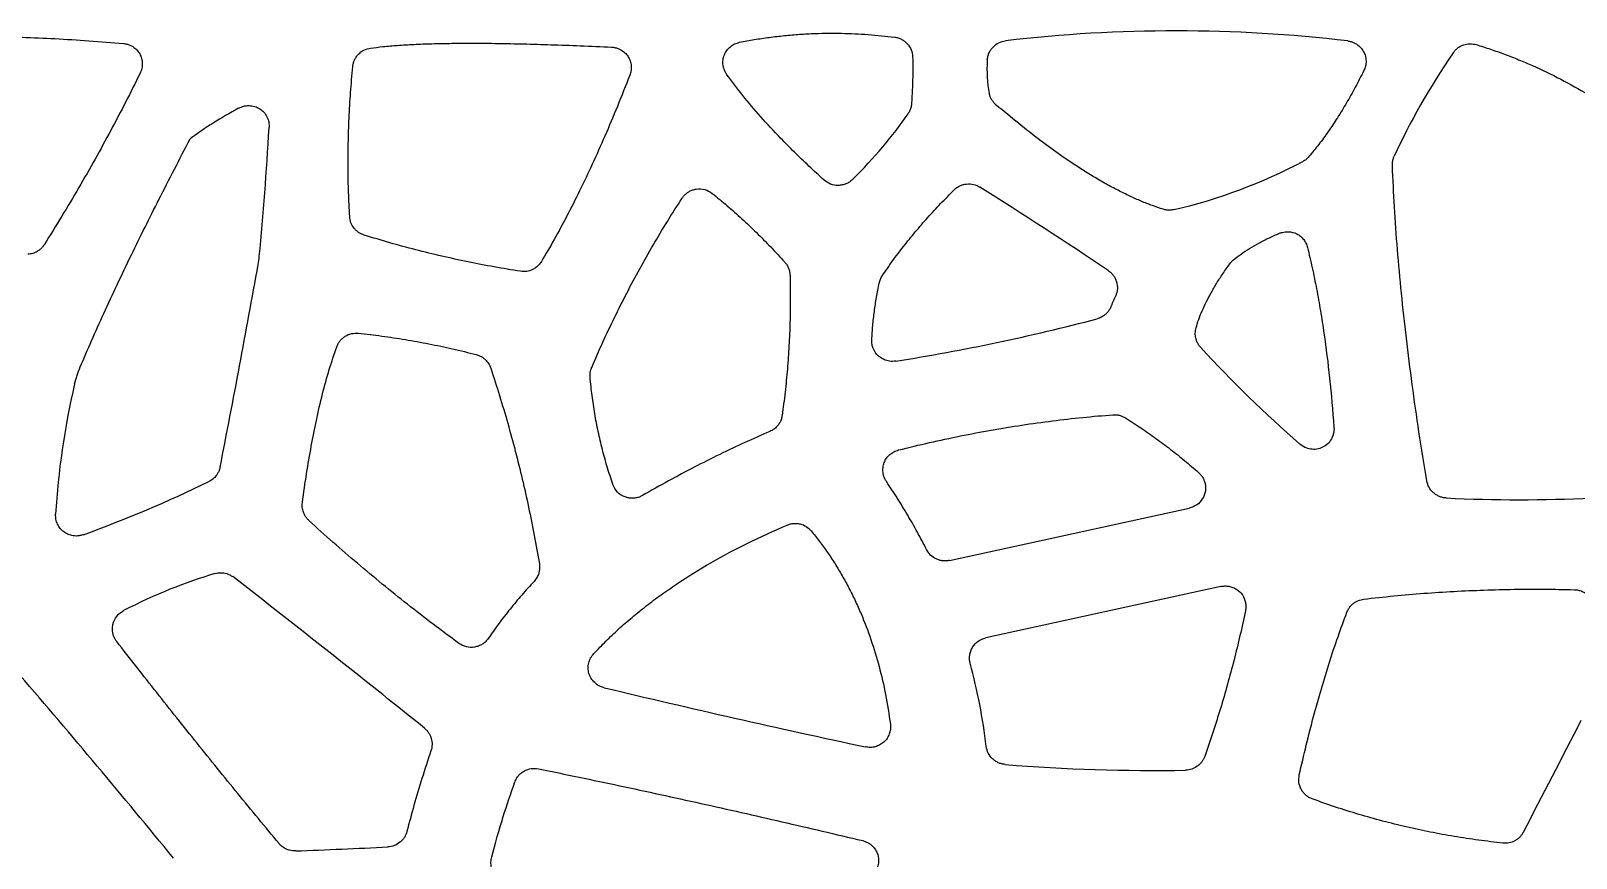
# Model space of a CAD drawing. Header units: millimetres. Extents: x -4 to 83, y 1 to 134.
# Drawn here: x 25.56 to 47.83, y 117.38 to 129.3 of the extents above; entities that cross this region are included whole.
import ezdxf

# ---------------------------------------------------------------- set-up
doc = ezdxf.new("R2010")
doc.units = ezdxf.units.MM

msp = doc.modelspace()

# ---------------------------------------------------------------- linework, layer by layer
at = {"color": 7, "linetype": 'Continuous', "lineweight": 25}
for p, q in [((38.799, 121.669), (42.254, 122.424)), ((42.709, 121.295), (39.322, 120.555))]:
    msp.add_line(p, q, dxfattribs=at)
for centre, radius, start, end in [((42.062, 108.034), 21.266, 83.3139, 96.6278), ((40.257, 134.32), 7.801, 283.1814, 297.7663), ((-4.651, 57.489), 82.249, 56.21355, 57.751), ((-149.493, 157.917), 181.177, 348.8933, 349.83204), ((32.048, 129.358), 9.934, 336.0073, 337.0441), ((33.33, 154.091), 29.921, 279.0279, 284.7101), ((56.034, 137.276), 18.508, 222.6461, 228.8153), ((19.779, 140.022), 19.134, 289.9868, 295.8713), ((46.997, 144.039), 21.495, 267.2249, 272.8224), ((-81.449, -20.462), 179.493, 51.11344, 52.23738), ((-89.806, 21.137), 151.826, 39.3387, 40.63823), ((30.8, 117.961), 8.592, 6.8835, 15.0155), ((74.443, 290.229), 175.168, 256.59178, 257.85481), ((41.726, 144.689), 26.046, 265.322, 271.0496), ((22.442, 291.935), 174.59, 272.27709, 272.71363)]:
    msp.add_arc(centre, radius, start, end, dxfattribs=at)
for points, knots in [([(23.687, 129.207), (23.826, 129.212), (24.109, 129.222), (24.54, 129.227), (24.985, 129.223), (25.443, 129.21), (25.915, 129.189), (26.401, 129.159), (26.729, 129.132), (26.896, 129.118)], [0, 0, 0, 0, 0.130029, 0.264245, 0.402706, 0.545466, 0.692573, 0.84407, 1, 1, 1, 1]), ([(35.775, 129.135), (35.846, 129.148), (35.988, 129.176), (36.203, 129.208), (36.421, 129.233), (36.641, 129.252), (36.916, 129.266), (37.245, 129.269), (37.628, 129.252), (37.882, 129.224), (38.009, 129.21)], [0, 0, 0, 0, 0.096405, 0.193332, 0.290888, 0.38918, 0.488313, 0.658551, 0.828946, 1, 1, 1, 1]), ([(38.009, 129.21), (38.026, 129.207), (38.061, 129.201), (38.109, 129.18), (38.154, 129.151), (38.205, 129.103), (38.255, 129.029), (38.264, 128.96), (38.269, 128.926)], [0, 0, 0, 0, 0.12746, 0.251599, 0.376587, 0.506513, 0.753489, 1, 1, 1, 1]), ([(39.345, 128.882), (39.347, 128.9), (39.351, 128.934), (39.368, 128.983), (39.394, 129.028), (39.437, 129.081), (39.507, 129.136), (39.574, 129.15), (39.608, 129.158)], [0, 0, 0, 0, 0.126717, 0.250248, 0.374568, 0.503582, 0.752069, 1, 1, 1, 1]), ([(44.538, 129.155), (44.554, 129.152), (44.586, 129.147), (44.63, 129.131), (44.679, 129.103), (44.727, 129.061), (44.769, 129.003), (44.796, 128.936), (44.805, 128.866), (44.798, 128.793), (44.78, 128.749), (44.77, 128.727)], [0, 0, 0, 0, 0.084642, 0.167067, 0.249427, 0.375587, 0.502943, 0.623501, 0.749866, 0.873389, 1, 1, 1, 1]), ([(26.896, 129.118), (26.912, 129.116), (26.944, 129.112), (26.99, 129.096), (27.039, 129.07), (27.09, 129.028), (27.133, 128.97), (27.161, 128.902), (27.171, 128.83), (27.166, 128.756), (27.146, 128.711), (27.137, 128.689)], [0, 0, 0, 0, 0.084509, 0.166752, 0.248947, 0.374576, 0.50141, 0.621756, 0.748244, 0.874092, 1, 1, 1, 1]), ([(30.201, 128.785), (30.203, 128.801), (30.208, 128.834), (30.225, 128.881), (30.25, 128.925), (30.292, 128.976), (30.359, 129.029), (30.423, 129.044), (30.455, 129.052)], [0, 0, 0, 0, 0.127075, 0.251239, 0.376205, 0.50562, 0.753013, 1, 1, 1, 1]), ([(30.455, 129.052), (30.515, 129.059), (30.645, 129.076), (30.853, 129.093), (31.089, 129.107), (31.351, 129.116), (31.64, 129.122), (31.956, 129.123), (32.299, 129.12), (32.669, 129.113), (33.065, 129.101), (33.489, 129.086), (33.78, 129.073), (33.93, 129.066)], [0, 0, 0, 0, 0.052556, 0.112675, 0.180417, 0.255822, 0.33892, 0.429733, 0.528277, 0.634567, 0.748612, 0.87042, 1, 1, 1, 1]), ([(33.93, 129.066), (33.946, 129.065), (33.978, 129.062), (34.023, 129.048), (34.073, 129.025), (34.124, 128.987), (34.17, 128.932), (34.201, 128.868), (34.216, 128.8), (34.216, 128.728), (34.201, 128.683), (34.194, 128.66)], [0, 0, 0, 0, 0.084668, 0.167274, 0.249938, 0.375972, 0.503103, 0.62413, 0.750846, 0.873765, 1, 1, 1, 1]), ([(35.593, 128.669), (35.583, 128.683), (35.565, 128.711), (35.547, 128.758), (35.535, 128.814), (35.535, 128.882), (35.553, 128.954), (35.589, 129.02), (35.64, 129.073), (35.703, 129.115), (35.751, 129.128), (35.775, 129.135)], [0, 0, 0, 0, 0.085067, 0.167692, 0.250251, 0.376516, 0.503878, 0.623577, 0.749371, 0.873216, 1, 1, 1, 1]), ([(38.269, 128.926), (38.27, 128.875), (38.273, 128.766), (38.269, 128.608), (38.263, 128.436), (38.258, 128.323), (38.255, 128.259)], [0, 0, 0, 0, 0.227843, 0.490995, 0.711423, 1, 1, 1, 1]), ([(46.059, 128.985), (46.068, 128.998), (46.087, 129.023), (46.122, 129.054), (46.162, 129.08), (46.22, 129.105), (46.299, 129.122), (46.36, 129.108), (46.391, 129.102)], [0, 0, 0, 0, 0.126474, 0.250257, 0.374616, 0.502777, 0.751064, 1, 1, 1, 1]), ([(46.391, 129.102), (46.459, 129.08), (46.596, 129.037), (46.799, 128.965), (47.002, 128.886), (47.274, 128.77), (47.611, 128.609), (47.872, 128.459), (48.003, 128.384)], [0, 0, 0, 0, 0.121329, 0.24335, 0.366181, 0.489937, 0.744377, 1, 1, 1, 1]), ([(30.157, 126.624), (30.151, 126.739), (30.139, 126.972), (30.133, 127.324), (30.135, 127.682), (30.147, 128.045), (30.168, 128.413), (30.19, 128.66), (30.201, 128.785)], [0, 0, 0, 0, 0.160357, 0.323085, 0.488304, 0.656125, 0.826656, 1, 1, 1, 1]), ([(44.77, 128.727), (44.73, 128.647), (44.65, 128.49), (44.523, 128.264), (44.393, 128.051), (44.26, 127.85), (44.124, 127.663), (44.027, 127.545), (43.98, 127.488)], [0, 0, 0, 0, 0.182539, 0.358399, 0.527807, 0.691016, 0.848308, 1, 1, 1, 1]), ([(27.137, 128.689), (27.068, 128.551), (26.931, 128.275), (26.714, 127.863), (26.489, 127.451), (26.254, 127.04), (26.009, 126.628), (25.84, 126.356), (25.754, 126.219)], [0, 0, 0, 0, 0.162771, 0.327028, 0.492827, 0.66022, 0.829261, 1, 1, 1, 1]), ([(34.194, 128.66), (34.135, 128.51), (34.018, 128.217), (33.838, 127.79), (33.657, 127.384), (33.475, 127), (33.292, 126.639), (33.109, 126.298), (32.982, 126.082), (32.919, 125.976)], [0, 0, 0, 0, 0.162608, 0.318513, 0.467777, 0.61047, 0.746674, 0.876482, 1, 1, 1, 1]), ([(36.993, 127.15), (36.92, 127.217), (36.775, 127.349), (36.566, 127.551), (36.333, 127.786), (36.083, 128.056), (35.823, 128.36), (35.668, 128.568), (35.593, 128.669)], [0, 0, 0, 0, 0.144418, 0.284435, 0.420121, 0.624341, 0.817483, 1, 1, 1, 1]), ([(38.255, 128.259), (38.253, 128.241), (38.249, 128.205), (38.232, 128.152), (38.213, 128.121), (38.203, 128.105)], [0, 0, 0, 0, 0.335054, 0.664493, 1, 1, 1, 1]), ([(39.473, 128.231), (39.461, 128.242), (39.436, 128.265), (39.408, 128.306), (39.385, 128.351), (39.377, 128.383), (39.373, 128.399)], [0, 0, 0, 0, 0.249111, 0.499935, 0.749452, 1, 1, 1, 1]), ([(28.556, 128.186), (28.572, 128.194), (28.604, 128.209), (28.656, 128.222), (28.718, 128.225), (28.789, 128.214), (28.862, 128.181), (28.923, 128.129), (28.967, 128.063), (28.995, 127.987), (28.996, 127.934), (28.996, 127.907)], [0, 0, 0, 0, 0.085481, 0.168429, 0.251537, 0.377021, 0.502566, 0.623398, 0.750694, 0.873168, 1, 1, 1, 1]), ([(41.878, 126.73), (41.827, 126.747), (41.72, 126.782), (41.56, 126.846), (41.396, 126.919), (41.226, 127.003), (41.052, 127.096), (40.874, 127.199), (40.556, 127.396), (40.08, 127.731), (39.687, 128.055), (39.473, 128.231)], [0, 0, 0, 0, 0.057533, 0.117816, 0.180968, 0.247093, 0.316279, 0.388606, 0.464142, 0.708611, 1, 1, 1, 1]), ([(26.274, 124.457), (26.328, 124.583), (26.439, 124.842), (26.617, 125.237), (26.809, 125.65), (27.071, 126.197), (27.419, 126.899), (27.707, 127.453), (27.858, 127.745)], [0, 0, 0, 0, 0.11275, 0.231475, 0.356195, 0.486928, 0.730296, 1, 1, 1, 1]), ([(43.98, 127.488), (43.967, 127.474), (43.941, 127.446), (43.908, 127.426), (43.891, 127.417)], [0, 0, 0, 0, 0.499893, 1, 1, 1, 1]), ([(45.182, 127.359), (45.182, 127.374), (45.182, 127.405), (45.191, 127.451), (45.203, 127.48), (45.209, 127.495)], [0, 0, 0, 0, 0.33464, 0.665191, 1, 1, 1, 1]), ([(37.401, 127.158), (37.387, 127.145), (37.359, 127.121), (37.309, 127.094), (37.255, 127.078), (37.18, 127.07), (37.084, 127.083), (37.023, 127.128), (36.993, 127.15)], [0, 0, 0, 0, 0.126952, 0.25001, 0.373928, 0.503365, 0.752023, 1, 1, 1, 1]), ([(45.677, 122.818), (45.639, 123.052), (45.564, 123.514), (45.467, 124.199), (45.382, 124.865), (45.312, 125.514), (45.254, 126.145), (45.21, 126.758), (45.191, 127.16), (45.182, 127.359)], [0, 0, 0, 0, 0.155633, 0.306938, 0.453954, 0.596722, 0.735285, 0.869694, 1, 1, 1, 1]), ([(34.946, 126.888), (34.956, 126.902), (34.976, 126.929), (35.012, 126.963), (35.054, 126.99), (35.1, 127.009), (35.173, 127.026), (35.277, 127.026), (35.347, 126.981), (35.382, 126.958)], [0, 0, 0, 0, 0.102792, 0.201614, 0.299432, 0.399299, 0.504092, 0.752378, 1, 1, 1, 1]), ([(35.382, 126.958), (35.454, 126.899), (35.6, 126.781), (35.811, 126.592), (36.02, 126.394), (36.226, 126.186), (36.359, 126.041), (36.426, 125.969)], [0, 0, 0, 0, 0.194036, 0.390842, 0.590634, 0.793621, 1, 1, 1, 1]), ([(37.831, 125.771), (37.881, 125.842), (37.979, 125.987), (38.139, 126.197), (38.307, 126.405), (38.485, 126.61), (38.672, 126.813), (38.803, 126.944), (38.869, 127.01)], [0, 0, 0, 0, 0.160815, 0.323705, 0.488876, 0.656524, 0.826839, 1, 1, 1, 1]), ([(38.869, 127.01), (38.882, 127.021), (38.906, 127.044), (38.95, 127.068), (38.997, 127.086), (39.062, 127.097), (39.148, 127.095), (39.207, 127.065), (39.237, 127.05)], [0, 0, 0, 0, 0.126312, 0.249746, 0.37399, 0.502658, 0.751599, 1, 1, 1, 1]), ([(33.644, 124.45), (33.696, 124.571), (33.802, 124.813), (33.972, 125.17), (34.149, 125.523), (34.335, 125.872), (34.53, 126.215), (34.733, 126.555), (34.875, 126.777), (34.946, 126.888)], [0, 0, 0, 0, 0.143073, 0.28593, 0.428658, 0.571342, 0.71407, 0.856927, 1, 1, 1, 1]), ([(42.036, 126.724), (42.018, 126.721), (41.983, 126.714), (41.93, 126.716), (41.896, 126.725), (41.878, 126.73)], [0, 0, 0, 0, 0.335047, 0.664743, 1, 1, 1, 1]), ([(30.366, 126.358), (30.351, 126.363), (30.323, 126.373), (30.285, 126.396), (30.249, 126.424), (30.209, 126.468), (30.17, 126.534), (30.161, 126.594), (30.157, 126.624)], [0, 0, 0, 0, 0.12587, 0.249305, 0.373246, 0.500596, 0.749833, 1, 1, 1, 1]), ([(32.619, 125.836), (32.492, 125.856), (32.238, 125.897), (31.859, 125.971), (31.482, 126.053), (31.108, 126.145), (30.735, 126.245), (30.489, 126.32), (30.366, 126.358)], [0, 0, 0, 0, 0.16684, 0.333472, 0.5, 0.666528, 0.83316, 1, 1, 1, 1]), ([(42.891, 125.999), (42.928, 126.028), (43.003, 126.087), (43.126, 126.168), (43.259, 126.245), (43.403, 126.318), (43.505, 126.362), (43.556, 126.384)], [0, 0, 0, 0, 0.182482, 0.372951, 0.57223, 0.781038, 1, 1, 1, 1]), ([(43.556, 126.384), (43.57, 126.389), (43.596, 126.398), (43.638, 126.406), (43.709, 126.408), (43.787, 126.389), (43.86, 126.342), (43.905, 126.295), (43.94, 126.241), (43.953, 126.2), (43.959, 126.179)], [0, 0, 0, 0, 0.083398, 0.165774, 0.248816, 0.497747, 0.621916, 0.751029, 0.873451, 1, 1, 1, 1]), ([(25.754, 126.219), (25.745, 126.206), (25.728, 126.181), (25.694, 126.148), (25.649, 126.117), (25.591, 126.09), (25.545, 126.084), (25.521, 126.081)], [0, 0, 0, 0, 0.16654, 0.331906, 0.500284, 0.749778, 1, 1, 1, 1]), ([(43.959, 126.179), (43.982, 126.082), (44.029, 125.883), (44.091, 125.579), (44.147, 125.264), (44.214, 124.836), (44.283, 124.279), (44.321, 123.828), (44.34, 123.594)], [0, 0, 0, 0, 0.115155, 0.233756, 0.355876, 0.481585, 0.730648, 1, 1, 1, 1]), ([(32.919, 125.976), (32.908, 125.96), (32.887, 125.928), (32.842, 125.889), (32.784, 125.854), (32.708, 125.829), (32.649, 125.833), (32.619, 125.836)], [0, 0, 0, 0, 0.167177, 0.331796, 0.500478, 0.749792, 1, 1, 1, 1]), ([(36.426, 125.969), (36.437, 125.955), (36.459, 125.928), (36.482, 125.88), (36.498, 125.83), (36.501, 125.794), (36.502, 125.777)], [0, 0, 0, 0, 0.248573, 0.499782, 0.749846, 1, 1, 1, 1]), ([(41.087, 125.847), (41.101, 125.837), (41.129, 125.816), (41.163, 125.777), (41.189, 125.733), (41.214, 125.669), (41.227, 125.581), (41.206, 125.516), (41.196, 125.483)], [0, 0, 0, 0, 0.126764, 0.250393, 0.374851, 0.504027, 0.752316, 1, 1, 1, 1]), ([(42.353, 125.02), (42.365, 125.06), (42.39, 125.143), (42.44, 125.267), (42.499, 125.395), (42.569, 125.528), (42.649, 125.664), (42.74, 125.804), (42.806, 125.896), (42.84, 125.944)], [0, 0, 0, 0, 0.120238, 0.247314, 0.381717, 0.523863, 0.674102, 0.83273, 1, 1, 1, 1]), ([(42.84, 125.944), (42.848, 125.954), (42.863, 125.974), (42.881, 125.99), (42.891, 125.999)], [0, 0, 0, 0, 0.495856, 1, 1, 1, 1]), ([(36.502, 125.777), (36.504, 125.664), (36.508, 125.439), (36.503, 125.102), (36.489, 124.765), (36.465, 124.429), (36.433, 124.093), (36.403, 123.87), (36.389, 123.759)], [0, 0, 0, 0, 0.166879, 0.333504, 0.5, 0.666496, 0.833121, 1, 1, 1, 1]), ([(37.681, 124.85), (37.685, 124.918), (37.693, 125.054), (37.717, 125.258), (37.747, 125.463), (37.774, 125.598), (37.787, 125.667)], [0, 0, 0, 0, 0.24758, 0.496512, 0.747191, 1, 1, 1, 1]), ([(37.787, 125.667), (37.792, 125.685), (37.802, 125.722), (37.822, 125.755), (37.831, 125.771)], [0, 0, 0, 0, 0.50006, 1, 1, 1, 1]), ([(41.124, 125.319), (41.118, 125.305), (41.104, 125.279), (41.077, 125.243), (41.04, 125.207), (40.991, 125.172), (40.949, 125.159), (40.928, 125.152)], [0, 0, 0, 0, 0.166365, 0.33183, 0.500147, 0.749944, 1, 1, 1, 1]), ([(29.971, 124.748), (29.977, 124.764), (29.989, 124.794), (30.017, 124.835), (30.052, 124.87), (30.105, 124.91), (30.182, 124.945), (30.249, 124.944), (30.282, 124.944)], [0, 0, 0, 0, 0.12565, 0.248476, 0.372061, 0.499925, 0.750142, 1, 1, 1, 1]), ([(30.282, 124.944), (30.395, 124.931), (30.621, 124.905), (30.96, 124.853), (31.3, 124.792), (31.64, 124.72), (31.867, 124.664), (31.981, 124.636)], [0, 0, 0, 0, 0.196971, 0.395285, 0.595117, 0.796633, 1, 1, 1, 1]), ([(42.421, 124.738), (42.41, 124.751), (42.388, 124.777), (42.365, 124.822), (42.347, 124.878), (42.338, 124.946), (42.348, 124.995), (42.353, 125.02)], [0, 0, 0, 0, 0.167684, 0.333764, 0.503179, 0.751632, 1, 1, 1, 1]), ([(29.475, 122.504), (29.495, 122.644), (29.534, 122.916), (29.601, 123.311), (29.676, 123.693), (29.761, 124.061), (29.857, 124.415), (29.934, 124.64), (29.971, 124.748)], [0, 0, 0, 0, 0.184252, 0.358198, 0.521945, 0.69137, 0.850614, 1, 1, 1, 1]), ([(38.025, 124.541), (38.01, 124.54), (37.981, 124.536), (37.937, 124.539), (37.887, 124.55), (37.832, 124.573), (37.759, 124.624), (37.707, 124.699), (37.681, 124.783), (37.681, 124.828), (37.681, 124.85)], [0, 0, 0, 0, 0.083994, 0.166072, 0.248056, 0.374362, 0.502241, 0.74837, 0.87296, 1, 1, 1, 1]), ([(31.981, 124.636), (31.996, 124.631), (32.028, 124.622), (32.072, 124.597), (32.117, 124.561), (32.161, 124.51), (32.18, 124.464), (32.189, 124.441)], [0, 0, 0, 0, 0.166794, 0.331996, 0.500311, 0.749728, 1, 1, 1, 1]), ([(32.189, 124.441), (32.232, 124.309), (32.318, 124.046), (32.435, 123.647), (32.545, 123.246), (32.645, 122.843), (32.736, 122.437), (32.818, 122.03), (32.866, 121.756), (32.89, 121.62)], [0, 0, 0, 0, 0.143031, 0.285888, 0.428641, 0.571359, 0.714112, 0.856969, 1, 1, 1, 1]), ([(33.621, 124.308), (33.62, 124.324), (33.619, 124.356), (33.627, 124.405), (33.638, 124.435), (33.643, 124.45)], [0, 0, 0, 0, 0.335842, 0.666088, 1, 1, 1, 1]), ([(33.95, 122.764), (33.922, 122.848), (33.867, 123.015), (33.797, 123.269), (33.737, 123.526), (33.687, 123.784), (33.648, 124.045), (33.63, 124.22), (33.621, 124.308)], [0, 0, 0, 0, 0.167119, 0.333695, 0.5, 0.666305, 0.832881, 1, 1, 1, 1]), ([(36.389, 123.759), (36.385, 123.742), (36.379, 123.708), (36.359, 123.661), (36.326, 123.611), (36.279, 123.561), (36.233, 123.538), (36.21, 123.526)], [0, 0, 0, 0, 0.166872, 0.331906, 0.500096, 0.750031, 1, 1, 1, 1]), ([(38.066, 123.261), (38.215, 123.297), (38.511, 123.37), (38.956, 123.464), (39.4, 123.549), (39.841, 123.621), (40.281, 123.682), (40.718, 123.733), (41.01, 123.757), (41.155, 123.769)], [0, 0, 0, 0, 0.146614, 0.291837, 0.43575, 0.578436, 0.71998, 0.860472, 1, 1, 1, 1]), ([(41.155, 123.769), (41.171, 123.769), (41.202, 123.77), (41.249, 123.762), (41.295, 123.747), (41.322, 123.732), (41.336, 123.724)], [0, 0, 0, 0, 0.248775, 0.499995, 0.749775, 1, 1, 1, 1]), ([(41.336, 123.724), (41.41, 123.676), (41.559, 123.58), (41.776, 123.429), (41.986, 123.271), (42.191, 123.108), (42.322, 122.994), (42.388, 122.937)], [0, 0, 0, 0, 0.202502, 0.40354, 0.603325, 0.802072, 1, 1, 1, 1]), ([(44.34, 123.594), (44.341, 123.574), (44.342, 123.534), (44.328, 123.474), (44.301, 123.41), (44.253, 123.346), (44.179, 123.296), (44.094, 123.268), (44.005, 123.269), (43.918, 123.294), (43.871, 123.329), (43.847, 123.348)], [0, 0, 0, 0, 0.085257, 0.168957, 0.254275, 0.377663, 0.503965, 0.626323, 0.751037, 0.874216, 1, 1, 1, 1]), ([(36.21, 123.526), (36.09, 123.474), (35.848, 123.369), (35.486, 123.197), (35.119, 123.013), (34.748, 122.816), (34.502, 122.676), (34.378, 122.606)], [0, 0, 0, 0, 0.191002, 0.386384, 0.586268, 0.790771, 1, 1, 1, 1]), ([(37.892, 122.805), (37.884, 122.819), (37.867, 122.846), (37.85, 122.891), (37.839, 122.946), (37.84, 123.011), (37.857, 123.081), (37.891, 123.144), (37.939, 123.197), (37.998, 123.239), (38.043, 123.254), (38.066, 123.261)], [0, 0, 0, 0, 0.08477, 0.167447, 0.250208, 0.376302, 0.503353, 0.624522, 0.751459, 0.873984, 1, 1, 1, 1]), ([(28.29, 123.016), (28.287, 123.001), (28.28, 122.971), (28.26, 122.929), (28.231, 122.885), (28.188, 122.839), (28.148, 122.817), (28.128, 122.805)], [0, 0, 0, 0, 0.166373, 0.331853, 0.50047, 0.749869, 1, 1, 1, 1]), ([(42.388, 122.937), (42.399, 122.926), (42.421, 122.905), (42.448, 122.868), (42.469, 122.827), (42.477, 122.798), (42.482, 122.783)], [0, 0, 0, 0, 0.254346, 0.501916, 0.748511, 1, 1, 1, 1]), ([(34.378, 122.606), (34.362, 122.598), (34.331, 122.581), (34.28, 122.568), (34.229, 122.563), (34.177, 122.568), (34.102, 122.589), (34.006, 122.644), (33.969, 122.724), (33.949, 122.764)], [0, 0, 0, 0, 0.103298, 0.202023, 0.299343, 0.398558, 0.502791, 0.748671, 1, 1, 1, 1]), ([(38.47, 121.826), (38.427, 121.909), (38.34, 122.076), (38.199, 122.322), (38.051, 122.566), (37.945, 122.725), (37.892, 122.805)], [0, 0, 0, 0, 0.247394, 0.496361, 0.747149, 1, 1, 1, 1]), ([(42.482, 122.783), (42.486, 122.763), (42.493, 122.724), (42.489, 122.665), (42.473, 122.608), (42.436, 122.538), (42.368, 122.46), (42.292, 122.436), (42.254, 122.424)], [0, 0, 0, 0, 0.127152, 0.249458, 0.372445, 0.501553, 0.749686, 1, 1, 1, 1]), ([(45.956, 122.57), (45.939, 122.571), (45.906, 122.574), (45.858, 122.59), (45.813, 122.613), (45.759, 122.654), (45.703, 122.72), (45.686, 122.785), (45.677, 122.818)], [0, 0, 0, 0, 0.126187, 0.249226, 0.372859, 0.500776, 0.750177, 1, 1, 1, 1]), ([(29.57, 122.244), (29.558, 122.256), (29.536, 122.278), (29.51, 122.319), (29.486, 122.369), (29.471, 122.432), (29.474, 122.48), (29.475, 122.504)], [0, 0, 0, 0, 0.166457, 0.331791, 0.500376, 0.749927, 1, 1, 1, 1]), ([(26.319, 122.04), (26.303, 122.035), (26.271, 122.025), (26.222, 122.02), (26.165, 122.024), (26.101, 122.041), (26.036, 122.078), (25.983, 122.129), (25.945, 122.192), (25.92, 122.263), (25.92, 122.312), (25.92, 122.337)], [0, 0, 0, 0, 0.084807, 0.167254, 0.249646, 0.375914, 0.503169, 0.623592, 0.750026, 0.873352, 1, 1, 1, 1]), ([(31.732, 120.473), (31.607, 120.566), (31.357, 120.75), (30.989, 121.036), (30.626, 121.328), (30.268, 121.627), (29.915, 121.932), (29.685, 122.14), (29.57, 122.244)], [0, 0, 0, 0, 0.166758, 0.333406, 0.5, 0.666594, 0.833242, 1, 1, 1, 1]), ([(33.676, 120.329), (33.733, 120.388), (33.848, 120.509), (34.033, 120.682), (34.226, 120.851), (34.43, 121.016), (34.644, 121.176), (34.951, 121.389), (35.365, 121.645), (35.897, 121.93), (36.271, 122.096), (36.462, 122.18)], [0, 0, 0, 0, 0.073726, 0.148668, 0.224948, 0.30268, 0.381975, 0.462935, 0.635679, 0.814464, 1, 1, 1, 1]), ([(36.462, 122.18), (36.477, 122.186), (36.507, 122.197), (36.554, 122.204), (36.602, 122.204), (36.665, 122.193), (36.741, 122.164), (36.785, 122.118), (36.807, 122.095)], [0, 0, 0, 0, 0.126676, 0.25055, 0.374988, 0.503308, 0.751303, 1, 1, 1, 1]), ([(36.807, 122.095), (36.848, 122.045), (36.929, 121.944), (37.043, 121.785), (37.152, 121.621), (37.254, 121.45), (37.351, 121.273), (37.442, 121.091), (37.552, 120.845), (37.673, 120.531), (37.79, 120.141), (37.885, 119.733), (37.927, 119.453), (37.948, 119.311)], [0, 0, 0, 0, 0.063657, 0.127728, 0.19233, 0.257575, 0.323574, 0.390432, 0.458253, 0.588437, 0.721691, 0.858675, 1, 1, 1, 1]), ([(38.799, 121.669), (38.783, 121.667), (38.751, 121.661), (38.702, 121.663), (38.653, 121.673), (38.592, 121.696), (38.522, 121.742), (38.487, 121.798), (38.47, 121.826)], [0, 0, 0, 0, 0.126101, 0.249441, 0.37356, 0.501933, 0.751138, 1, 1, 1, 1]), ([(32.89, 121.62), (32.892, 121.605), (32.895, 121.575), (32.892, 121.529), (32.881, 121.477), (32.857, 121.42), (32.828, 121.385), (32.814, 121.367)], [0, 0, 0, 0, 0.166681, 0.331998, 0.499881, 0.750129, 1, 1, 1, 1]), ([(28.215, 121.479), (28.229, 121.483), (28.256, 121.49), (28.299, 121.492), (28.342, 121.49), (28.386, 121.48), (28.422, 121.465), (28.451, 121.45), (28.464, 121.441), (28.471, 121.437)], [0, 0, 0, 0, 0.159023, 0.316589, 0.475919, 0.641085, 0.818288, 0.911359, 1, 1, 1, 1]), ([(32.814, 121.367), (32.754, 121.302), (32.635, 121.172), (32.467, 120.969), (32.305, 120.76), (32.203, 120.616), (32.153, 120.544)], [0, 0, 0, 0, 0.250171, 0.5, 0.749829, 1, 1, 1, 1]), ([(42.709, 121.295), (42.729, 121.298), (42.768, 121.304), (42.826, 121.299), (42.883, 121.283), (42.953, 121.246), (43.03, 121.178), (43.053, 121.101), (43.065, 121.063)], [0, 0, 0, 0, 0.126854, 0.249097, 0.371822, 0.500063, 0.750195, 1, 1, 1, 1]), ([(44.77, 121.112), (44.914, 121.128), (45.202, 121.16), (45.635, 121.197), (46.068, 121.225), (46.502, 121.244), (46.936, 121.255), (47.37, 121.257), (47.66, 121.251), (47.805, 121.248)], [0, 0, 0, 0, 0.143006, 0.285863, 0.428631, 0.571369, 0.714137, 0.856994, 1, 1, 1, 1]), ([(47.805, 121.248), (47.824, 121.246), (47.861, 121.244), (47.915, 121.226), (47.964, 121.199), (48.021, 121.151), (48.079, 121.074), (48.09, 121), (48.095, 120.963)], [0, 0, 0, 0, 0.127412, 0.250921, 0.375282, 0.505154, 0.752904, 1, 1, 1, 1]), ([(26.801, 120.5), (26.792, 120.512), (26.775, 120.535), (26.757, 120.574), (26.742, 120.623), (26.736, 120.681), (26.744, 120.768), (26.783, 120.849), (26.843, 120.913), (26.881, 120.935), (26.9, 120.947)], [0, 0, 0, 0, 0.083771, 0.165765, 0.24774, 0.373719, 0.501435, 0.7484, 0.872845, 1, 1, 1, 1]), ([(43.064, 120.943), (43.039, 120.824), (42.988, 120.588), (42.901, 120.235), (42.807, 119.884), (42.706, 119.536), (42.596, 119.189), (42.517, 118.96), (42.478, 118.846)], [0, 0, 0, 0, 0.166806, 0.333444, 0.5, 0.666556, 0.833194, 1, 1, 1, 1]), ([(43.065, 121.063), (43.068, 121.043), (43.074, 121.003), (43.067, 120.963), (43.064, 120.943)], [0, 0, 0, 0, 0.49863, 1, 1, 1, 1]), ([(43.84, 118.578), (43.873, 118.721), (43.938, 119.004), (44.044, 119.418), (44.156, 119.817), (44.273, 120.2), (44.395, 120.567), (44.483, 120.805), (44.526, 120.922)], [0, 0, 0, 0, 0.180738, 0.355733, 0.525065, 0.688821, 0.847097, 1, 1, 1, 1]), ([(44.526, 120.922), (44.533, 120.939), (44.548, 120.972), (44.581, 121.015), (44.627, 121.058), (44.69, 121.097), (44.743, 121.107), (44.77, 121.112)], [0, 0, 0, 0, 0.166772, 0.331679, 0.500337, 0.74987, 1, 1, 1, 1]), ([(29.139, 117.59), (28.94, 117.83), (28.544, 118.309), (27.957, 119.035), (27.375, 119.764), (26.992, 120.255), (26.801, 120.5)], [0, 0, 0, 0, 0.250008, 0.5, 0.749992, 1, 1, 1, 1]), ([(32.153, 120.544), (32.14, 120.529), (32.116, 120.497), (32.069, 120.46), (32.015, 120.434), (31.939, 120.414), (31.835, 120.413), (31.766, 120.453), (31.732, 120.473)], [0, 0, 0, 0, 0.127034, 0.249624, 0.373109, 0.502718, 0.751691, 1, 1, 1, 1]), ([(39.098, 120.187), (39.094, 120.207), (39.086, 120.246), (39.089, 120.307), (39.104, 120.365), (39.14, 120.437), (39.207, 120.517), (39.284, 120.543), (39.322, 120.555)], [0, 0, 0, 0, 0.127128, 0.249665, 0.37309, 0.502771, 0.751734, 1, 1, 1, 1]), ([(33.824, 119.836), (33.807, 119.84), (33.773, 119.85), (33.727, 119.875), (33.679, 119.913), (33.635, 119.968), (33.602, 120.039), (33.59, 120.116), (33.599, 120.193), (33.626, 120.268), (33.659, 120.308), (33.676, 120.329)], [0, 0, 0, 0, 0.085559, 0.16833, 0.250945, 0.377451, 0.504825, 0.624051, 0.749702, 0.873173, 1, 1, 1, 1]), ([(31.233, 119.254), (31.245, 119.244), (31.267, 119.224), (31.295, 119.188), (31.317, 119.148), (31.338, 119.092), (31.35, 119.015), (31.336, 118.956), (31.328, 118.927)], [0, 0, 0, 0, 0.125815, 0.24919, 0.373096, 0.500469, 0.75002, 1, 1, 1, 1]), ([(37.948, 119.311), (37.949, 119.295), (37.952, 119.263), (37.946, 119.216), (37.932, 119.162), (37.903, 119.104), (37.856, 119.05), (37.798, 119.008), (37.731, 118.982), (37.66, 118.971), (37.613, 118.978), (37.59, 118.982)], [0, 0, 0, 0, 0.085021, 0.168111, 0.251455, 0.37717, 0.503716, 0.625181, 0.752276, 0.874269, 1, 1, 1, 1]), ([(31.328, 118.927), (31.284, 118.794), (31.198, 118.533), (31.082, 118.146), (31.015, 117.89), (30.982, 117.765)], [0, 0, 0, 0, 0.346268, 0.679529, 1, 1, 1, 1]), ([(39.601, 118.73), (39.584, 118.732), (39.551, 118.736), (39.502, 118.754), (39.458, 118.779), (39.405, 118.822), (39.351, 118.891), (39.337, 118.958), (39.33, 118.991)], [0, 0, 0, 0, 0.126631, 0.25021, 0.374615, 0.503654, 0.752161, 1, 1, 1, 1]), ([(42.478, 118.846), (42.472, 118.832), (42.461, 118.804), (42.436, 118.766), (42.407, 118.732), (42.36, 118.694), (42.293, 118.656), (42.233, 118.65), (42.203, 118.647)], [0, 0, 0, 0, 0.125882, 0.249315, 0.37325, 0.500602, 0.749959, 1, 1, 1, 1]), ([(32.203, 117.397), (32.256, 117.592), (32.356, 117.956), (32.48, 118.313), (32.538, 118.479)], [0, 0, 0, 0, 0.535614, 1, 1, 1, 1]), ([(32.538, 118.479), (32.545, 118.495), (32.559, 118.528), (32.59, 118.571), (32.628, 118.608), (32.687, 118.647), (32.772, 118.679), (32.842, 118.672), (32.877, 118.668)], [0, 0, 0, 0, 0.126654, 0.249984, 0.374165, 0.50329, 0.751908, 1, 1, 1, 1]), ([(32.877, 118.668), (33.267, 118.587), (34.048, 118.425), (35.217, 118.17), (36.384, 117.907), (37.161, 117.723), (37.549, 117.632)], [0, 0, 0, 0, 0.250008, 0.5, 0.749992, 1, 1, 1, 1]), ([(44.028, 118.233), (44.011, 118.24), (43.978, 118.254), (43.935, 118.285), (43.897, 118.324), (43.858, 118.384), (43.826, 118.471), (43.835, 118.542), (43.84, 118.578)], [0, 0, 0, 0, 0.126678, 0.249909, 0.374006, 0.503193, 0.751956, 1, 1, 1, 1]), ([(46.775, 117.597), (46.658, 117.61), (46.423, 117.637), (46.074, 117.69), (45.726, 117.754), (45.382, 117.828), (45.039, 117.913), (44.699, 118.008), (44.362, 118.114), (44.139, 118.193), (44.028, 118.233)], [0, 0, 0, 0, 0.125366, 0.250389, 0.375189, 0.499883, 0.624592, 0.749436, 0.874532, 1, 1, 1, 1]), ([(29.379, 117.483), (29.364, 117.483), (29.333, 117.483), (29.289, 117.492), (29.239, 117.51), (29.185, 117.54), (29.154, 117.573), (29.138, 117.59)], [0, 0, 0, 0, 0.166605, 0.332251, 0.500868, 0.749788, 1, 1, 1, 1]), ([(30.982, 117.765), (30.978, 117.75), (30.969, 117.72), (30.946, 117.678), (30.917, 117.64), (30.871, 117.597), (30.802, 117.553), (30.739, 117.545), (30.708, 117.541)], [0, 0, 0, 0, 0.125652, 0.24896, 0.373229, 0.501693, 0.750997, 1, 1, 1, 1]), ([(37.549, 117.632), (37.564, 117.627), (37.595, 117.618), (37.639, 117.596), (37.684, 117.563), (37.728, 117.514), (37.762, 117.45), (37.78, 117.379), (37.779, 117.307), (37.762, 117.235), (37.737, 117.194), (37.725, 117.173)], [0, 0, 0, 0, 0.084705, 0.167152, 0.249559, 0.375787, 0.503151, 0.623893, 0.750522, 0.873603, 1, 1, 1, 1]), ([(47.07, 117.755), (47.062, 117.743), (47.048, 117.717), (47.019, 117.683), (46.985, 117.654), (46.935, 117.622), (46.864, 117.595), (46.805, 117.596), (46.775, 117.597)], [0, 0, 0, 0, 0.125728, 0.249212, 0.373326, 0.5009, 0.749741, 1, 1, 1, 1]), ([(32.277, 117.112), (32.265, 117.125), (32.243, 117.151), (32.218, 117.196), (32.198, 117.252), (32.188, 117.321), (32.198, 117.371), (32.203, 117.397)], [0, 0, 0, 0, 0.166692, 0.331808, 0.500352, 0.749745, 1, 1, 1, 1])]:
    msp.add_open_spline(points, degree=3, knots=knots, dxfattribs=at)
for points in [[(46.059, 128.985), (45.714, 128.481), (45.432, 127.981), (45.209, 127.495)], [(39.345, 128.882), (39.333, 128.71), (39.343, 128.547), (39.373, 128.399)], [(28.556, 128.186), (28.303, 128.047), (28.069, 127.9), (27.858, 127.745)], [(37.401, 127.158), (37.717, 127.468), (37.985, 127.786), (38.203, 128.105)], [(28.855, 126.051), (28.914, 126.653), (28.959, 127.272), (28.996, 127.907)], [(28.838, 125.933), (28.845, 125.972), (28.851, 126.011), (28.855, 126.051)], [(26.194, 124.214), (26.214, 124.297), (26.24, 124.378), (26.274, 124.457)], [(26.194, 124.214), (26.044, 123.571), (25.955, 122.942), (25.92, 122.337)], [(28.215, 121.479), (27.792, 121.355), (27.35, 121.178), (26.9, 120.947)], [(47.07, 117.755), (47.35, 118.293), (47.628, 118.831), (47.904, 119.37)]]:
    msp.add_open_spline(points, degree=3, dxfattribs=at)

doc.saveas('drawing.dxf')
